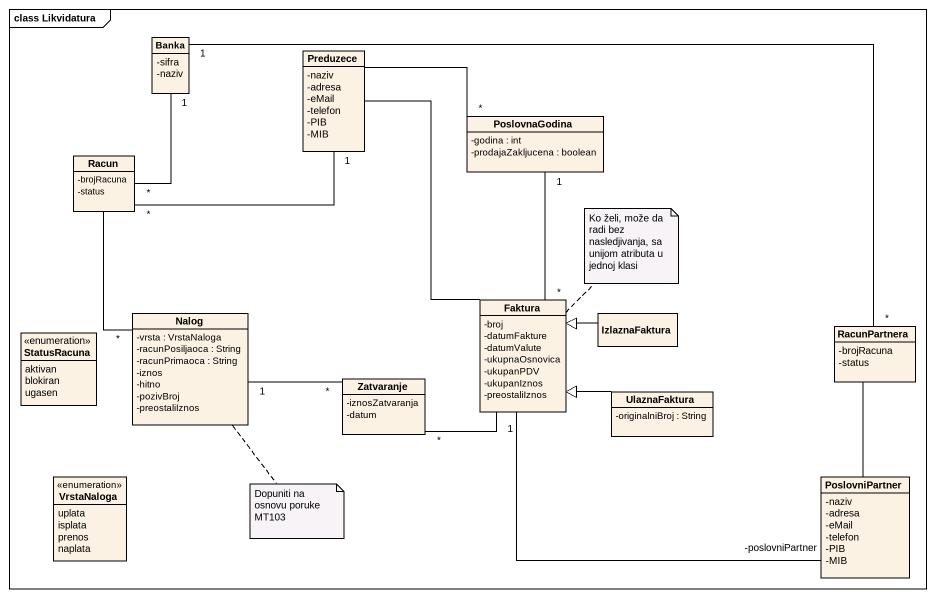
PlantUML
@startuml
mainframe class Likvidatura
hide circle
hide empty members
skinparam classAttributeIconSize 0
class Banka {
  -sifra
  -naziv
}
class Preduzece {
  -naziv
  -adresa
  -eMail
  -telefon
  -PIB
  -MIB
}
class PoslovnaGodina {
  -godina : int
  -prodajaZakljucena : boolean
}
class Racun {
  -brojRacuna
  -status
}
class Faktura {
  -broj
  -datumFakture
  -datumValute
  -ukupnaOsnovica
  -ukupanPDV
  -ukupanIznos
  -preostaliIznos
}
enum StatusRacuna {
  aktivan
  blokiran
  ugasen
}
class Nalog {
  -vrsta : VrstaNaloga
  -racunPosiljaoca : String
  -racunPrimaoca : String
  -iznos
  -hitno
  -pozivBroj
  -preostaliIznos
}
class IzlaznaFaktura
class RacunPartnera {
  -brojRacuna
  -status
}
class Zatvaranje {
  -iznosZatvaranja
  -datum
}
class UlaznaFaktura {
  -originalniBroj : String
}
enum VrstaNaloga {
  uplata
  isplata
  prenos
  naplata
}
class PoslovniPartner {
  -naziv
  -adresa
  -eMail
  -telefon
  -PIB
  -MIB
}
Banka "1" -- "*" Racun
Banka "1" -right- "*" RacunPartnera
Preduzece -right- "*" PoslovnaGodina
Preduzece "1" -left- "*" Racun
Racun -- "*" Nalog
Faktura -up- Preduzece
Faktura "*" -up- "1" PoslovnaGodina
Faktura -right- "-poslovniPartner" PoslovniPartner
IzlaznaFaktura -left-|> Faktura
Zatvaranje "*" -right- "1" Faktura
Zatvaranje "*" -left- "1" Nalog
UlaznaFaktura -left-|> Faktura
PoslovniPartner -up- RacunPartnera
note top of Faktura : Ko želi, može da radi bez nasledjivanja, sa unijom atributa u jednoj klasi
note bottom of Nalog : Dopuniti na osnovu poruke MT103
@enduml
